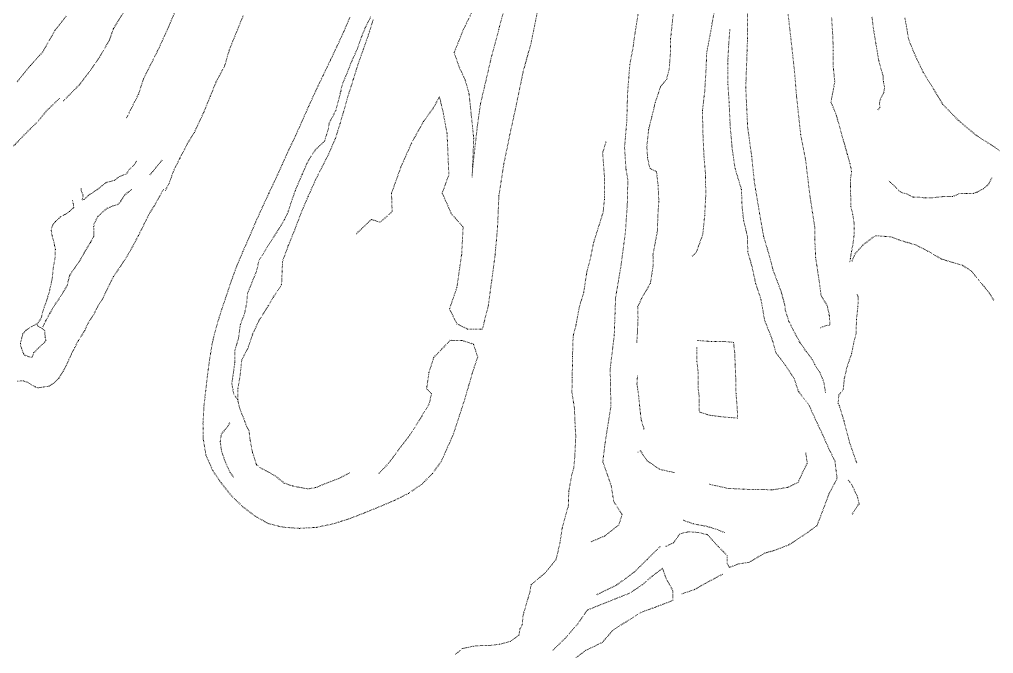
# Model space of a CAD drawing. Extents: x 682410 to 689460, y 7661803 to 7669124.
# Drawn here: x 686586.2 to 686853.6, y 7665828.1 to 7666002.2 of the extents above; entities that cross this region are included whole.
import ezdxf

# ---------------------------------------------------------------- set-up
doc = ezdxf.new("R2010")
doc.units = 0
doc.header["$MEASUREMENT"] = 0
doc.linetypes.add('DOT', pattern=[0.25, 0, -0.25])
doc.layers.add('02 TOE_Line', color=1, linetype='DOT', lineweight=20)

msp = doc.modelspace()

# ---------------------------------------------------------------- linework, layer by layer
at = {"layer": '02 TOE_Line'}
for points in [[(686710.69, 7666004.73, 4063.1), (686707.93, 7665999.01, 4062.3), (686705.56, 7665993.06, 4061.48), (686706.91, 7665989.18, 4061.17), (686708.51, 7665985.72, 4060.91), (686709.63, 7665981.97, 4060.52), (686710.26, 7665975.94, 4059.87), (686710.93, 7665969.49, 4059.2), (686710.49, 7665958.89, 4058.81), (686710.61, 7665961.08, 4058.58), (686711.07, 7665965.34, 4058.72), (686711.97, 7665973.22, 4059.56), (686712.79, 7665979.05, 4060.33), (686714.22, 7665985.11, 4060.77), (686715.71, 7665991.55, 4061.48), (686717.83, 7665999.51, 4062.65), (686719.96, 7666007.42, 4063.37)], [(686614.82, 7666004.26, 4020.05), (686611.99, 7665999.61, 4020.09), (686610.9, 7665996.47, 4020.17), (686608.2, 7665991.85, 4020.31), (686605.89, 7665988.47, 4020.41), (686602.81, 7665984.4, 4020.54), (686598.25, 7665979.78, 4020.7), (686598.23, 7665979.76, 4020.7)], [(686615.63, 7665975.19, 4030.38), (686618.91, 7665981.7, 4030.38), (686620.3, 7665985.97, 4030.38), (686624.15, 7665993.56, 4030.38), (686627.27, 7666000.37, 4030.37), (686629.38, 7666005.49, 4030.37)], [(686678.64, 7665943.29, 4055.77), (686682.85, 7665947.28, 4055.95), (686685.21, 7665946.49, 4056.05), (686688.53, 7665949.39, 4055.75), (686688.36, 7665954.48, 4056.25), (686690.95, 7665961.69, 4056.82), (686693.85, 7665968.23, 4057.9), (686697.15, 7665974.17, 4058.62), (686699.88, 7665977.93, 4059.11), (686701.51, 7665980.9, 4059.59), (686702.45, 7665977.13, 4059.17), (686703.62, 7665970.74, 4058.48), (686704.1, 7665959.52, 4057.32), (686702.28, 7665954.53, 4056.92), (686704.8, 7665948.83, 4056.25), (686708.01, 7665945.21, 4056.08), (686707.62, 7665937.78, 4055.36), (686706.31, 7665928.59, 4054.64), (686704.28, 7665922.73, 4054.25), (686706.3, 7665918.62, 4054.04), (686709.24, 7665917.2, 4054.11), (686713.32, 7665917.2, 4053.72), (686714.95, 7665923.71, 4054.69), (686715.87, 7665930.48, 4055.21), (686716.8, 7665937.61, 4055.88), (686717.48, 7665945.3, 4056.76), (686717.84, 7665953.84, 4057.49), (686719.23, 7665962.66, 4058.59), (686720.84, 7665970.54, 4059.26), (686722.55, 7665978.35, 4060.1), (686724.52, 7665987.92, 4061.31), (686726.67, 7665995.69, 4061.99), (686728.57, 7666005.02, 4063.01)], [(686743.17, 7665858.82, 4061.24), (686746.83, 7665860.36, 4061.48), (686750.76, 7665863.4, 4061.64), (686751.66, 7665866.28, 4061.64), (686749.39, 7665869.81, 4061.42), (686748.66, 7665874.28, 4060.99), (686746.37, 7665880.78, 4060.7), (686747.01, 7665886.01, 4060.5), (686748.58, 7665895.99, 4060.48), (686748.4, 7665906.27, 4060.21), (686749.51, 7665915.47, 4060.69), (686749.88, 7665925.8, 4060.4), (686751.44, 7665935.07, 4060.58), (686752.59, 7665943.81, 4060.54), (686753.1, 7665951.51, 4060.45), (686753.24, 7665958.18, 4060.53), (686752.73, 7665961.12, 4060.56), (686752.34, 7665967.03, 4060.5), (686752.96, 7665974.33, 4061.03), (686753.17, 7665982, 4061.39), (686753.79, 7665989.83, 4062.1), (686754.75, 7665994.92, 4062.94), (686754.99, 7665996.9, 4063.14), (686756.07, 7666003.75, 4063.83)], [(686755.71, 7665913.47, 4070.68), (686755.88, 7665916.31, 4070.57), (686756.04, 7665920.3, 4070.61), (686755.94, 7665923.3, 4070.29), (686757.07, 7665925.67, 4070.24), (686759.45, 7665929.79, 4070.15), (686760.24, 7665934.94, 4070.3), (686760.14, 7665937.62, 4070.25), (686761.36, 7665944.1, 4070.57), (686761.47, 7665947.95, 4070.89), (686761.75, 7665952.27, 4071.11), (686761.55, 7665956.68, 4071.55), (686761.11, 7665960.38, 4071.43), (686759.26, 7665961.34, 4070.27), (686758.65, 7665964.26, 4070.24), (686758.46, 7665967.29, 4070.53), (686758.96, 7665971.97, 4070.13), (686759.85, 7665975.53, 4070.64), (686760.8, 7665979.49, 4070.47), (686762.25, 7665983.77, 4070.46), (686763.88, 7665985.7, 4070.67), (686764.59, 7665988.39, 4070.46), (686764.93, 7665992.94, 4070.43), (686764.99, 7665996.94, 4070.42), (686765.69, 7666003.63, 4070.3)], [(686776.96, 7666004.39, 4079.96), (686776.01, 7665998.88, 4079.73), (686774.89, 7665993.05, 4078.99), (686774.69, 7665987.95, 4078.34), (686774.35, 7665982.46, 4077.75), (686773.73, 7665977.05, 4077.3), (686773.85, 7665971.05, 4076.88), (686774.12, 7665965, 4076.5), (686774.6, 7665959.19, 4076.12), (686774.62, 7665953.68, 4075.75), (686774.35, 7665948.36, 4075.62), (686773.81, 7665943.1, 4075.56), (686772.02, 7665938.23, 4075.25), (686770.87, 7665937.17, 4074.9)], [(686786.06, 7666003.99, 4080.09), (686786.1, 7665996.84, 4080.32), (686785.62, 7665983.45, 4080.74), (686786.13, 7665972.63, 4080.55), (686787.25, 7665964.56, 4080.71), (686787.97, 7665957.62, 4080.39), (686789.29, 7665949.65, 4080.6), (686790.52, 7665942.6, 4080.57), (686791.94, 7665937.85, 4080.59), (686793.08, 7665933.49, 4080.59), (686794.23, 7665930.41, 4080.88), (686795.38, 7665927.34, 4081.17), (686796.38, 7665923.67, 4080.99), (686796.48, 7665922.31, 4081.21), (686797.48, 7665919.3, 4081.35), (686798.88, 7665916.46, 4081.58), (686800.48, 7665913.53, 4081.65), (686802.22, 7665911.01, 4081.45), (686803.89, 7665908.83, 4081.38), (686804.65, 7665907.34, 4081.69), (686805.98, 7665905.23, 4081.86), (686807.07, 7665902.64, 4081.75), (686807.52, 7665899.66, 4081.68)], [(686806.17, 7665917.52, 4093.22), (686807.14, 7665917.99, 4093.41), (686808.74, 7665918.33, 4093.16), (686808.56, 7665920.96, 4092.91), (686807.97, 7665923.69, 4092.85), (686806.29, 7665926.37, 4092.63), (686805.76, 7665930.43, 4092.75), (686804.81, 7665936.83, 4092.44), (686804.55, 7665942.25, 4092.16), (686804.55, 7665945.33, 4091.86), (686803.26, 7665953.5, 4091.43), (686802.05, 7665963.62, 4090.95), (686800.69, 7665970.62, 4090.69), (686799.55, 7665981.2, 4090.62), (686799.04, 7665987.53, 4090.53), (686798.4, 7665993.44, 4090.56), (686797.66, 7665999.99, 4090.41), (686797.26, 7666003.52, 4090.13)], [(686599.02, 7666003.05, 4010.71), (686595.93, 7665999.11, 4010.74), (686592.61, 7665993.27, 4010.93), (686589.2, 7665989.49, 4011.07), (686585.54, 7665985.04, 4011.23)], [(686626.27, 7665955.25, 4041.5), (686627.28, 7665957.17, 4041.61), (686628.6, 7665960.8, 4041.65), (686630.26, 7665964.09, 4041.63), (686632.37, 7665968.17, 4041.79), (686634.23, 7665971.17, 4041.94), (686636.82, 7665976.71, 4041.94), (686638.6, 7665981.09, 4042.01), (686640.17, 7665984.95, 4041.99), (686642.54, 7665989.42, 4041.76), (686643.8, 7665993.72, 4041.82), (686645.86, 7665998.89, 4042.06), (686647.69, 7666003.27, 4042.04)], [(686676.94, 7666002.78, 4042.51), (686675.28, 7665998.86, 4042.5), (686673.47, 7665994.97, 4042.51), (686671.58, 7665990.96, 4042.5), (686669.57, 7665986.79, 4042.46), (686667.56, 7665982.58, 4042.39), (686665.6, 7665978.3, 4042.25), (686663.76, 7665974.19, 4042.21), (686662.01, 7665970.24, 4042.24), (686660.16, 7665966.39, 4042.25), (686658.37, 7665962.38, 4042.19), (686656.51, 7665958.35, 4042.15), (686654.66, 7665954.38, 4042.06), (686652.81, 7665950.45, 4042.03), (686651.02, 7665946.49, 4041.96), (686649.3, 7665942.45, 4041.89), (686647.56, 7665938.48, 4041.91), (686645.87, 7665934.47, 4041.91), (686644.36, 7665930.38, 4041.9), (686642.96, 7665926.18, 4041.85), (686641.52, 7665921.91, 4041.84), (686640.22, 7665917.61, 4041.74), (686639.13, 7665913.3, 4041.71), (686638.43, 7665908.92, 4041.69), (686637.84, 7665904.6, 4041.61), (686637.35, 7665900.37, 4041.55), (686636.88, 7665896.23, 4041.45), (686636.6, 7665891.35, 4041.44), (686636.67, 7665887, 4041.52), (686637.41, 7665882.58, 4041.75), (686639.3, 7665878.34, 4042.01), (686641.58, 7665874.97, 4042.25), (686644.43, 7665871.4, 4042.63), (686647.54, 7665868.43, 4042.98), (686650.97, 7665865.83, 4043.46), (686654.56, 7665863.79, 4043.81), (686658.59, 7665862.81, 4044.29), (686663.05, 7665862.49, 4044.65), (686667.73, 7665862.77, 4045.09), (686672.24, 7665863.71, 4045.53), (686676.65, 7665865.09, 4045.96), (686680.92, 7665866.74, 4046.38), (686685.15, 7665868.48, 4046.83), (686689.15, 7665870.15, 4047.31), (686693.05, 7665872.1, 4047.77), (686696.83, 7665874.74, 4048.32), (686699.64, 7665877.59, 4048.79), (686702.07, 7665880.96, 4049.28), (686705.33, 7665888.32, 4050.4), (686708.56, 7665898.22, 4051.42), (686710.64, 7665905.45, 4052.38), (686712.02, 7665909.5, 4053.11), (686710.87, 7665913.05, 4053.65), (686707.62, 7665914.09, 4053.81), (686704.47, 7665914.1, 4053.75), (686699.95, 7665909.39, 4053.08), (686698.65, 7665905.29, 4052.67), (686698, 7665900.82, 4052.25), (686699.35, 7665899.41, 4052.07), (686698.7, 7665896.69, 4051.79), (686696.65, 7665893.25, 4051.6), (686693.34, 7665887.98, 4051.21), (686690.05, 7665883.73, 4050.6), (686687.38, 7665880.15, 4050.63), (686684.79, 7665877.46, 4050.38)], [(686682.63, 7666002.85, 4043.07), (686681.15, 7665999.91, 4043.1), (686680.17, 7665997.52, 4043.15), (686678.93, 7665993.99, 4043.14), (686677.43, 7665990.7, 4043.1), (686676.02, 7665987.11, 4043.18), (686674.89, 7665984.49, 4043.23), (686674.41, 7665982.4, 4043.27), (686673.08, 7665977.18, 4043.02), (686671.25, 7665973.75, 4043.55), (686671, 7665972.05, 4043.4), (686669.96, 7665968.74, 4042.99), (686667.46, 7665966.42, 4043.08), (686666.08, 7665964.33, 4042.97), (686665.15, 7665962.67, 4042.71), (686663.82, 7665959.59, 4042.61), (686661.97, 7665955.26, 4042.77), (686660.91, 7665952.28, 4042.76), (686659.98, 7665949.36, 4042.52), (686658.98, 7665947.27, 4042.45), (686658.07, 7665945.68, 4042.52), (686656.58, 7665943.37, 4042.46), (686655.26, 7665941.33, 4042.24), (686653.8, 7665938.94, 4042.26), (686651.95, 7665935.93, 4042.69), (686651.29, 7665933.05, 4042.21), (686649.99, 7665929.87, 4042.19), (686648.82, 7665926.94, 4042.19), (686648.62, 7665924.47, 4042.2), (686648.03, 7665921.46, 4042.04), (686646.82, 7665918.33, 4041.85), (686646.35, 7665914.69, 4041.77), (686645.33, 7665911.23, 4041.9), (686645.35, 7665908.04, 4041.72), (686644.95, 7665905.22, 4041.75), (686644.52, 7665902.2, 4041.83), (686645.03, 7665899.37, 4041.93), (686646.12, 7665897.87, 4042.18)], [(686676.9, 7665877.76, 4049.76), (686674.12, 7665876.28, 4049.72), (686671.8, 7665875.41, 4049.5), (686669.61, 7665874.55, 4049.34), (686667.54, 7665873.68, 4049.1), (686665.37, 7665873.33, 4048.92), (686661.15, 7665874.12, 4048.28), (686658.84, 7665874.94, 4047.88), (686656.37, 7665876.92, 4047.29), (686654.69, 7665877.88, 4047.15), (686652.52, 7665879.01, 4046.67), (686651.26, 7665879.99, 4046.33), (686650.78, 7665881.61, 4046.07), (686650.15, 7665883.46, 4045.89), (686649.49, 7665887.09, 4045.46), (686649.23, 7665889.29, 4044.89), (686648.6, 7665890.47, 4044.55), (686648.07, 7665891.83, 4044.2), (686648.04, 7665892.14, 4043.97), (686647.32, 7665893.72, 4043.48), (686646.6, 7665895.64, 4042.89), (686646.12, 7665897.87, 4042.18), (686646.2, 7665900.9, 4042.02), (686646.77, 7665904.33, 4041.72), (686647.26, 7665908.81, 4041.87), (686648.91, 7665911.88, 4041.85), (686650.23, 7665915.79, 4041.77), (686651.96, 7665919.52, 4042.07), (686653.16, 7665921.36, 4042.15), (686654.58, 7665923.68, 4042.2), (686655.9, 7665925.91, 4042.23), (686657.1, 7665927.73, 4042.23), (686658.18, 7665929.44, 4042.23), (686658.44, 7665935.77, 4041.96), (686660.03, 7665940.1, 4042.06), (686661.88, 7665944.68, 4042.17), (686663.62, 7665949.29, 4042.23), (686665.51, 7665953.71, 4042.2), (686667.51, 7665958.15, 4042.22), (686669.31, 7665961.73, 4042.18), (686671.23, 7665965.48, 4042.14), (686672.94, 7665969.47, 4042.19), (686674.24, 7665973.57, 4042.3), (686675.42, 7665977.62, 4042.44), (686676.56, 7665981.63, 4042.56), (686677.86, 7665985.65, 4042.67), (686679.12, 7665989.74, 4042.74), (686680.59, 7665993.86, 4042.77), (686682.04, 7665997.97, 4042.86), (686683.32, 7666002.1, 4042.84)], [(686809.2, 7666002.57, 4100.34), (686809.49, 7665997.97, 4100.29), (686809.65, 7665993.62, 4100.33), (686809.65, 7665989.18, 4100.37), (686810.06, 7665985.01, 4100.43), (686809, 7665979.48, 4100.68), (686810.48, 7665975.94, 4100.46), (686811.99, 7665970.43, 4100.57), (686812.75, 7665967.85, 4100.63), (686813.51, 7665965.09, 4100.6), (686814.24, 7665962.61, 4100.75), (686814.68, 7665960.4, 4100.99), (686814.41, 7665958.68, 4100.89), (686814.36, 7665956.37, 4101.07), (686814.43, 7665953.49, 4101.26), (686814.48, 7665950.81, 4101.5), (686815.01, 7665948.56, 4101.57), (686815.42, 7665945.89, 4101.7), (686815.4, 7665943.34, 4101.8), (686815.02, 7665940.26, 4101.95), (686814.63, 7665938.38, 4102.11), (686814.34, 7665936.52, 4101.9), (686814.12, 7665935.44, 4102.02)], [(686821.92, 7665977.4, 4116.74), (686822.45, 7665978, 4117.02), (686822.31, 7665979.02, 4116.62), (686822.5, 7665980, 4116.22), (686823.06, 7665981.21, 4115.92), (686823.57, 7665982.2, 4115.8), (686823.73, 7665983.7, 4115.49), (686823.4, 7665985.12, 4115.37), (686823.31, 7665986.71, 4115.31), (686822.13, 7665990.87, 4115.2), (686821.35, 7665995.53, 4114.99), (686820.73, 7665999.26, 4114.77), (686820.24, 7666003.06, 4114.29)], [(686857.77, 7665964.62, 4118.79), (686853.37, 7665967.5, 4118.3), (686848.82, 7665970.41, 4117.9), (686843.87, 7665974.57, 4117.17), (686839.68, 7665978.91, 4116.9), (686837.2, 7665983.05, 4116.64), (686834.32, 7665987.69, 4116.14), (686832.24, 7665992.05, 4116), (686830.37, 7665996.56, 4115.78), (686829.28, 7666002.82, 4115.13)], [(686763.67, 7665857.55, 4062.48), (686765.78, 7665858.52, 4062.63), (686767.53, 7665860.99, 4062.96), (686769.86, 7665861.55, 4063.41), (686772.67, 7665861.36, 4063.75), (686775.11, 7665860.76, 4064.19), (686778.07, 7665857.5, 4065.7), (686780.48, 7665855.07, 4066.06), (686780.49, 7665852.91, 4065.67), (686781.11, 7665851.75, 4065.7), (686783.59, 7665852.72, 4066.14), (686786.53, 7665853.18, 4066.63), (686790.85, 7665855.72, 4067.15), (686793.31, 7665856.38, 4067.41), (686797.46, 7665857.97, 4068.24), (686801.31, 7665860.47, 4069.28), (686805.15, 7665863.22, 4070.51), (686806.81, 7665867.49, 4071.55), (686808.46, 7665871.93, 4072.34), (686810.71, 7665876.24, 4073.16), (686810.09, 7665880.99, 4073.98), (686808.54, 7665884.12, 4074.47), (686806.68, 7665888.29, 4075.33), (686804.45, 7665893.04, 4075.41), (686803.05, 7665896.26, 4075.12), (686800.07, 7665900.07, 4075.18), (686798.94, 7665903.57, 4075.26), (686796.39, 7665907.42, 4075.22), (686793.89, 7665910.7, 4075.2), (686792.82, 7665914.5, 4075.17), (686790.79, 7665919.64, 4075.21), (686789.8, 7665925.32, 4075.51), (686788.31, 7665929.81, 4075.58), (686787.36, 7665934.23, 4075.55), (686786.16, 7665938.47, 4075.57), (686786.1, 7665942.53, 4075.74), (686785.02, 7665947.08, 4075.87), (686784.61, 7665950.83, 4075.95), (686784.43, 7665955.52, 4076.09), (686782.68, 7665961.28, 4076.41), (686781.91, 7665966.57, 4076.48), (686781.34, 7665972.95, 4076.88), (686781.05, 7665979.33, 4077.5), (686780.72, 7665984.43, 4078.22), (686780.67, 7665990.17, 4078.8), (686780.94, 7665995.43, 4079.36), (686781.26, 7665999.51, 4079.87)], [(686597.2, 7665980.5, 4021), (686593.63, 7665977.09, 4021.3), (686591.11, 7665974.01, 4021.77), (686587.99, 7665970.97, 4022.17), (686585.01, 7665967.86, 4022.47), (686582.94, 7665966.13, 4022.55), (686579.53, 7665967.22, 4022.48), (686577.23, 7665968.08, 4022.47), (686575.06, 7665968.67, 4022.34)], [(686747.25, 7665968.62, 4060), (686746.33, 7665965.58, 4059.25), (686746.88, 7665958.2, 4058.68), (686746.81, 7665952.75, 4058), (686746.47, 7665949.34, 4057.67), (686745.55, 7665946.33, 4057.16), (686743.82, 7665940.86, 4056.81), (686742.91, 7665936.34, 4056.38), (686741.93, 7665932.56, 4056.03), (686741.11, 7665927.11, 4055.54), (686739.97, 7665923.48, 4055.04), (686739.03, 7665918.47, 4054.6), (686738.21, 7665915.1, 4053.76), (686738.06, 7665909.69, 4053.45), (686737.97, 7665903.92, 4053.2), (686737.89, 7665899.85, 4052.53), (686738.58, 7665895.48, 4052.31), (686738.78, 7665890.46, 4051.9), (686738.95, 7665887.8, 4051.4), (686738.67, 7665882.02, 4051.18), (686738.38, 7665878.91, 4050.77), (686737.88, 7665877.32, 4050.59), (686737.03, 7665872.64, 4050.5), (686736.91, 7665868.66, 4050.19), (686735.26, 7665862.85, 4050.23), (686734.64, 7665858.66, 4050.26), (686733.54, 7665853.95, 4050.27), (686730.6, 7665850.34, 4049.83), (686726.66, 7665846.99, 4049.57), (686726.34, 7665844.98, 4049.14), (686724.47, 7665838.64, 4048.94), (686724.24, 7665836, 4048.63), (686723.63, 7665834.96, 4048.42), (686723.33, 7665833.15, 4048.67), (686720.94, 7665831.43, 4048.33), (686718.01, 7665830.68, 4048.2), (686715.21, 7665830.34, 4047.88), (686711.43, 7665830.28, 4047.94), (686707.8, 7665829.49, 4047.67), (686705.86, 7665827.94, 4047.83)], [(686603.13, 7665955.86, 4040.83), (686603.14, 7665955.31, 4040.89), (686603.37, 7665954.64, 4040.99), (686603.71, 7665953.78, 4041.03), (686603.41, 7665952.7, 4041.22), (686603.96, 7665952.71, 4041.23), (686605.08, 7665953.84, 4041.13), (686606.14, 7665954.57, 4041.2), (686607.72, 7665955.56, 4041.36), (686608.44, 7665956.2, 4041.35), (686610.05, 7665957.44, 4041.39), (686612.21, 7665957.99, 4041.54), (686613.82, 7665959.14, 4041.64), (686615.48, 7665959.73, 4041.8), (686616.5, 7665961.13, 4041.71), (686617.77, 7665962.28, 4041.8), (686618.33, 7665963.27, 4041.73)], [(686622.04, 7665959.53, 4043.33), (686622.81, 7665960.43, 4043.39), (686624.61, 7665962.66, 4043.29), (686625.47, 7665963.69, 4043.88)], [(686853.2, 7665958.73, 4119.54), (686852.68, 7665957.76, 4118.79), (686852.34, 7665957.05, 4118.22), (686851.78, 7665956.48, 4117.7), (686850.77, 7665955.63, 4117.06), (686849.02, 7665954.75, 4116.79), (686848.12, 7665954.44, 4116.65), (686846.26, 7665954.41, 4116.36), (686844.44, 7665954.44, 4116.12), (686842.4, 7665953.56, 4115.63), (686840.03, 7665953.57, 4115.35), (686838.37, 7665953.41, 4115.07), (686836.42, 7665953.18, 4114.83), (686834.49, 7665953.21, 4114.69), (686833.12, 7665953.41, 4114.56), (686831.59, 7665953.41, 4114.23), (686829.76, 7665954.31, 4114), (686828.72, 7665954.56, 4113.84), (686827.77, 7665955.02, 4113.7), (686826.73, 7665956.2, 4113.49), (686825.4, 7665957.4, 4113.3), (686824.86, 7665957.92, 4113.07)], [(686585.7, 7665902.92, 4041.19), (686587.26, 7665902.96, 4041.26), (686588.31, 7665902.63, 4041.26), (686589.55, 7665901.9, 4041.42), (686590.63, 7665901.29, 4041.34), (686591.34, 7665901.06, 4041.2), (686592.76, 7665901.28, 4041.14), (686594.33, 7665901.52, 4041.16), (686595.61, 7665902.31, 4041.27), (686597.03, 7665903.74, 4041.12), (686598.26, 7665905.67, 4041.04), (686599.29, 7665907.69, 4040.91), (686600.49, 7665910.38, 4040.93), (686601.4, 7665912.13, 4040.92), (686602.4, 7665914.06, 4040.97), (686604.13, 7665916.8, 4040.96), (686605.04, 7665918.83, 4041.01), (686606.61, 7665921.2, 4041.04), (686607.79, 7665923.57, 4041.08), (686609.06, 7665925.56, 4041.13), (686610.4, 7665928.36, 4041.21), (686612.05, 7665931.66, 4041.36), (686613.86, 7665934.27, 4041.39), (686615.8, 7665937.24, 4041.51), (686617.53, 7665940.32, 4041.54), (686618.88, 7665942.86, 4041.6), (686620.47, 7665946.04, 4041.58), (686622.07, 7665949.28, 4041.59), (686623.14, 7665950.82, 4041.62), (686625.19, 7665954.53, 4041.67), (686625.85, 7665955.68, 4041.71)], [(686616.94, 7665955.49, 4043.63), (686616.07, 7665954.76, 4043.66), (686615.06, 7665953.93, 4043.21), (686614.01, 7665952.27, 4042.51), (686613.33, 7665951.43, 4041.99), (686611.87, 7665950.98, 4041.96), (686610.28, 7665950.33, 4042), (686608.94, 7665949.22, 4041.72), (686607.72, 7665948.06, 4041.53), (686606.74, 7665946.16, 4041.32), (686606.57, 7665945.24, 4041.34), (686606.66, 7665943.8, 4041.21), (686606.62, 7665942.63, 4041.18), (686605.7, 7665940.95, 4041.22), (686603.95, 7665938.06, 4041.06), (686603.06, 7665936.42, 4040.97), (686599.99, 7665931.93, 4040.66), (686599.27, 7665929.1, 4040.64), (686597.51, 7665926.09, 4040.65), (686596.03, 7665924.04, 4040.94), (686594.52, 7665921.45, 4040.89), (686593.43, 7665919.47, 4040.88), (686592.59, 7665917.7, 4041.11)], [(686591.24, 7665918.34, 4040.94), (686591.16, 7665918.11, 4041), (686591.93, 7665917.63, 4040.95), (686592.58, 7665917.29, 4041.07), (686593.14, 7665916.68, 4041.32), (686593.19, 7665915.73, 4041.63), (686593.29, 7665914.89, 4042.17), (686593.48, 7665914.02, 4042.47), (686593.08, 7665913.46, 4042.39), (686592.52, 7665913.04, 4042.19), (686591.41, 7665911.98, 4042.18), (686590.68, 7665911.21, 4042.22), (686590.1, 7665910.64, 4042.39), (686589.74, 7665909.46, 4042.73), (686588.73, 7665909.59, 4042.7), (686587.65, 7665910.07, 4042.43), (686587.33, 7665910.44, 4042.24), (686586.6, 7665912.42, 4042.49), (686586.47, 7665913.36, 4042.66), (686586.83, 7665914.8, 4042.85), (686587.16, 7665915.91, 4042.75), (686588.05, 7665916.89, 4042.31), (686589.42, 7665917.83, 4041.66), (686590.39, 7665918.29, 4041.13), (686591.47, 7665919.04, 4040.58), (686592.21, 7665920.27, 4040.39), (686592.77, 7665922.58, 4040.54), (686593.65, 7665924.9, 4040.62), (686594.5, 7665927.83, 4040.59), (686595.19, 7665930.99, 4040.61), (686595.51, 7665934.12, 4040.63), (686596, 7665936.82, 4040.56), (686596.07, 7665939.05, 4040.6), (686595.68, 7665941.03, 4041.16), (686595.21, 7665942.82, 4042.08), (686594.91, 7665944.27, 4041.79), (686595.37, 7665945.85, 4041.14), (686596.11, 7665946.73, 4040.64), (686597.58, 7665948.07, 4040.5), (686598.73, 7665948.66, 4040.69), (686599.93, 7665949.49, 4040.42), (686601.15, 7665950.55, 4040.6), (686600.95, 7665951.67, 4040.56), (686600.69, 7665952.62, 4040.67)], [(686853.72, 7665925.11, 4114.41), (686852.43, 7665927.16, 4114.52), (686851.03, 7665928.85, 4114.72), (686847.63, 7665933.05, 4115.99), (686845.11, 7665934.7, 4115.35), (686842.21, 7665935.55, 4114.76), (686839.35, 7665936.41, 4113.91), (686835.62, 7665938.58, 4113.01), (686832.26, 7665940.31, 4111.92), (686828.18, 7665941.48, 4110.13), (686825.43, 7665942.51, 4108.45), (686821.19, 7665942.82, 4106.77), (686817.69, 7665940.2, 4103.72), (686815.64, 7665937.83, 4102.79), (686814.77, 7665935.84, 4102.22)], [(686816.22, 7665926.78, 4098.57), (686816.48, 7665925.97, 4098.11), (686816.42, 7665923.41, 4096.51), (686816, 7665919.81, 4094.77), (686815.94, 7665916.03, 4092.53), (686815.25, 7665913.32, 4090.92), (686814.67, 7665910.38, 4089.13), (686814.31, 7665909.37, 4087.96), (686813.39, 7665906.7, 4086.46), (686812.68, 7665903.53, 4085.52), (686812.38, 7665900.55, 4084.39), (686811.17, 7665899.07, 4083.28), (686810.98, 7665896.72, 4082.1), (686811.29, 7665896.22, 4082.15), (686812.57, 7665892.04, 4080.62), (686814.08, 7665886.18, 4078.45), (686816.09, 7665880.41, 4076.61)], [(686772.17, 7665912.23, 4071.7), (686772.2, 7665908.29, 4071.8), (686772.51, 7665905.71, 4071.83), (686772.56, 7665900.69, 4071.73), (686772.86, 7665898.67, 4072.06), (686772.81, 7665894.47, 4071.94), (686775.57, 7665893.56, 4071.71), (686779.39, 7665893.07, 4071.7), (686783.33, 7665892.76, 4071.54), (686783.3, 7665895.25, 4071.7), (686782.94, 7665899.51, 4071.65), (686782.93, 7665901.99, 4071.82), (686782.73, 7665907.07, 4071.67), (686782.58, 7665910.63, 4071.74), (686782.28, 7665913.53, 4071.8), (686779.46, 7665913.82, 4071.71), (686776.21, 7665913.76, 4071.82), (686772.24, 7665914.09, 4071.85)], [(686757.7, 7665889.69, 4071.88), (686756.94, 7665892.23, 4071.76), (686756.53, 7665895.47, 4071.85), (686756.42, 7665896.87, 4071.44), (686756.15, 7665899.34, 4071.34), (686755.75, 7665902.18, 4071.45), (686755.9, 7665904.59, 4071.15)], [(686644.99, 7665876.52, 4044.28), (686644.05, 7665877.87, 4044.14), (686643.56, 7665878.86, 4044.02), (686642.6, 7665881.06, 4043.91), (686641.69, 7665883.68, 4043.63), (686641.34, 7665886.28, 4043.5), (686641.63, 7665888.35, 4043.43), (686642.72, 7665889.62, 4043.44), (686644.04, 7665891.51, 4043.32)], [(686756, 7665883.38, 4069.02), (686756.71, 7665883.76, 4069.13), (686758.54, 7665881.05, 4068.83), (686762.06, 7665878.67, 4068.86), (686766.18, 7665877.76, 4068.88)], [(686775.58, 7665874.6, 4069.14), (686780.75, 7665873.47, 4069.19), (686786.67, 7665873.16, 4069.43), (686790.54, 7665873.17, 4069.57), (686792.88, 7665873.04, 4070.01), (686797.15, 7665873.75, 4070.65), (686799.98, 7665875.1, 4071.72), (686801.31, 7665878, 4072.69), (686802.5, 7665880.38, 4073.95), (686802.08, 7665883.35, 4074.69)], [(686813.77, 7665875.74, 4075.39), (686814.67, 7665874.65, 4075.36), (686816.33, 7665871.05, 4075.48), (686816.75, 7665869.14, 4075.4), (686816.41, 7665868.87, 4075.28), (686814.84, 7665866.35, 4075.11)], [(686768.41, 7665864.74, 4065.32), (686771.3, 7665863.71, 4065.6), (686774.77, 7665863.08, 4066.02), (686777.4, 7665862.31, 4066.02), (686779.77, 7665861.33, 4065.97)], [(686762.1, 7665857.5, 4061.34), (686758.51, 7665853.96, 4060.46), (686755.1, 7665850.57, 4059.4), (686750.16, 7665846.93, 4059.13), (686744.61, 7665844.24, 4058.48)], [(686739.02, 7665827.05, 4055.39), (686741.75, 7665829.02, 4056.34), (686746.22, 7665831.19, 4056.97), (686749.21, 7665834.61, 4057.26), (686752.66, 7665836.79, 4057.71), (686756.85, 7665839.42, 4059.1), (686761.67, 7665841.2, 4059.95), (686765.62, 7665842.71, 4061.11), (686765.56, 7665845.46, 4061.04), (686763.67, 7665848.91, 4061.06), (686762.78, 7665851.54, 4060.85), (686759.9, 7665849.36, 4060.42), (686757.13, 7665846.95, 4059.61), (686753.76, 7665844.71, 4058.83), (686749.77, 7665843.13, 4058.23), (686744.82, 7665841.15, 4057.82), (686742.1, 7665840.06, 4057.12), (686739.51, 7665836.3, 4057), (686735.99, 7665832.26, 4056.05), (686732.66, 7665829.05, 4054.5)], [(686779.19, 7665849.88, 4063.06), (686774.49, 7665847.38, 4062.57), (686771.51, 7665845.67, 4061.85), (686768.02, 7665844.51, 4061.3)]]:
    msp.add_polyline3d(points, dxfattribs=at)

doc.saveas('drawing.dxf')
